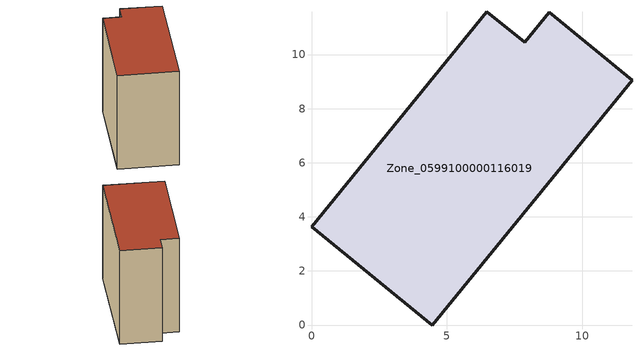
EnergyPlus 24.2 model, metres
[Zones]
Zone_0599100000116019
 floor ground (C_G): 0,3.64 6.49,11.58 7.88,10.45 8.79,11.57 11.85,9.05 4.47,0 z0
 wall outside (C_F): 6.49,11.58 0,3.64 4.47,0 11.85,9.05 8.79,11.57 7.88,10.45 6.49,11.58 z0:10.03
 roof outside (C_R): 11.85,9.05 8.79,11.57 7.88,10.45 6.49,11.58 0,3.64 4.47,0 z10.03
[BUILDING]
Pand.0599100000116019: North Axis=0; Terrain=City; Loads Convergence Tolerance Value=0.04; Temperature Convergence Tolerance Value=0.4; Solar Distribution=FullExterior; Maximum Number of Warmup Days=25; Minimum Number of Warmup Days=1
[Site:Location]
Rotterdam.The.Hague.AP_ZH_NLD Design_Conditions: Latitude=51.96; Longitude=4.45; Time Zone=1; Elevation=-4.5
[SITE:GROUNDTEMPERATURE:BUILDINGSURFACE]
18, 18, 18, 18, 18, 18, 18, 18, 18, 18, 18, 18
[MATERIAL] Thermal Absorptance=0.9; Solar Absorptance=0.7; Visible Absorptance=0.7
Name | Roughness | Thickness | Conductivity | Density | Specific Heat
G.TI.1946 | MediumSmooth | 0.15 | 1 | 540 | 1210
F.TI.1946 | Rough | 0.3 | 0.857143 | 1920 | 840
R.TI.1946 | MediumRough | 0.2 | 0.1 | 1500 | 1000
[CONSTRUCTION]
C_G: G.TI.1946
C_F: F.TI.1946
C_R: R.TI.1946
[ZONE]
Zone_0599100000116019: Type=1; Multiplier=1; Ceiling Height=Autocalculate; Volume=Autocalculate; Floor Area=autocalculate; Part of Total Floor Area=Yes
[ZONEINFILTRATION:DESIGNFLOWRATE]
Infil_Zone_0599100000116019: Zone or ZoneList or Space or SpaceList=Zone_0599100000116019; Schedule=AlwaysOn; Design Flow Rate Calculation Method=Flow/Area; Flow Rate per Floor Area=0.003; Constant Term Coefficient=1; Temperature Term Coefficient=0; Velocity Term Coefficient=0; Velocity Squared Term Coefficient=0
[HVACTEMPLATE:ZONE:IDEALLOADSAIRSYSTEM]
Zone_0599100000116019: Maximum Heating Supply Air Temperature=50; Minimum Cooling Supply Air Temperature=13; Maximum Heating Supply Air Humidity Ratio=0.0156; Minimum Cooling Supply Air Humidity Ratio=0.0077; Heating Limit=NoLimit; Cooling Limit=NoLimit; Dehumidification Control Type=ConstantSensibleHeatRatio; Cooling Sensible Heat Ratio=0.7; Dehumidification Setpoint=60; Humidification Control Type=None; Humidification Setpoint=30; Outdoor Air Method=None; Outdoor Air Flow Rate per Person=0.00944; Outdoor Air Flow Rate per Zone Floor Area=0; Outdoor Air Flow Rate per Zone=0; Demand Controlled Ventilation Type=None; Outdoor Air Economizer Type=NoEconomizer; Heat Recovery Type=None; Sensible Heat Recovery Effectiveness=0.7; Latent Heat Recovery Effectiveness=0.65
[ZONECONTROL:THERMOSTAT]
ThermostatControl_Zone_0599100000116019: Zone or ZoneList=Zone_0599100000116019; Control Type Schedule=DualSetpointControlType; Control 1=Thermostat_Zone_0599100000116019; Temperature Difference Between Cutout And Setpoint=0
[THERMOSTATSETPOINT:DUALSETPOINT]
Thermostat_Zone_0599100000116019: Heating Setpoint Temperature Schedule=HeatingSetpoint_Zone_0599100000116019; Cooling Setpoint Temperature Schedule=CoolingSetpoint_Zone_0599100000116019
[SCHEDULE:COMPACT]
HeatingSetpoint_Zone_0599100000116019: Through: 12/31, For: AllDays, Until: 24:00, 21
CoolingSetpoint_Zone_0599100000116019: Through: 12/31, For: AllDays, Until: 24:00, 24
DualSetpointControlType: Through: 12/31, For: AllDays, Until: 24:00, 4
AlwaysOn: Through: 12/31, For: AllDays, Until: 24:00, 1
